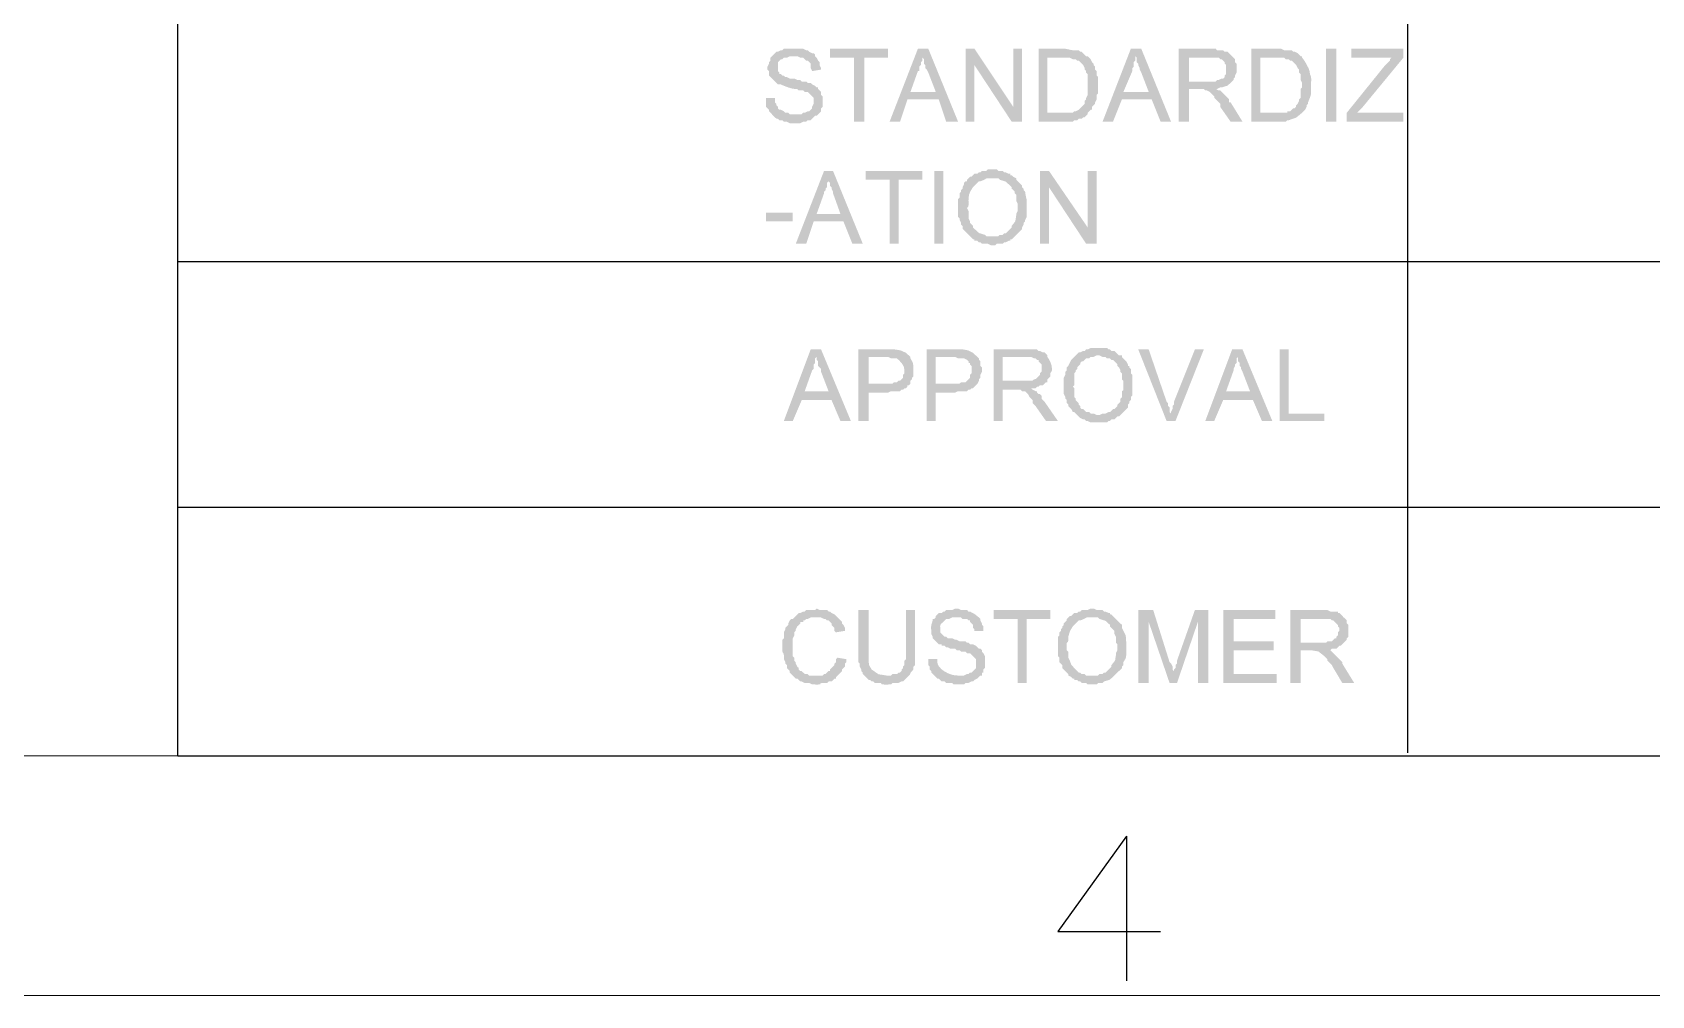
# Model space of a CAD drawing. Extents: x -5608 to -3197, y -2048 to 96.
# Drawn here: x -3907.2 to -3840, y -1310.5 to -1270.5 of the extents above; entities that cross this region are included whole.
import ezdxf

# ---------------------------------------------------------------- set-up
doc = ezdxf.new("R2010")
doc.units = 0
doc.header["$LTSCALE"] = 25.4
doc.header["$MEASUREMENT"] = 0
doc.layers.get('0').update_dxf_attribs({"linetype": 'CONTINUOUS'})
doc.layers.add('5中心线层', color=1, linetype='CONTINUOUS')
doc.layers.add('7文字层', color=3, linetype='CONTINUOUS')
doc.layers.add('轮廓实线', color=7, linetype='CONTINUOUS', lineweight=35)

msp = doc.modelspace()

# ---------------------------------------------------------------- hatches: boundary and pattern name
at = {"layer": '7文字层'}
h = msp.add_hatch(color=3, dxfattribs=at)
h.dxf.hatch_style = 2
h.paths.add_polyline_path([(-3875.584, -1271.223), (-3876.017, -1271.223), (-3876.078, -1271.285), (-3876.14, -1271.285), (-3876.264, -1271.347), (-3876.326, -1271.347), (-3876.449, -1271.471), (-3876.511, -1271.532), (-3876.573, -1271.594), (-3876.573, -1271.718), (-3876.634, -1271.779), (-3876.634, -1271.841), (-3876.696, -1271.965), (-3876.696, -1272.088), (-3876.634, -1272.15), (-3876.634, -1272.335), (-3876.511, -1272.459), (-3876.449, -1272.52), (-3876.264, -1272.706), (-3876.14, -1272.706), (-3875.987, -1272.771), (-3875.808, -1272.838), (-3875.626, -1272.885), (-3875.461, -1272.891), (-3875.399, -1272.953), (-3875.214, -1272.953), (-3875.152, -1273.014), (-3875.029, -1273.014), (-3874.967, -1273.076), (-3874.905, -1273.138), (-3874.782, -1273.262), (-3874.782, -1273.509), (-3874.843, -1273.632), (-3874.843, -1273.694), (-3874.905, -1273.756), (-3874.967, -1273.817), (-3875.029, -1273.817), (-3875.152, -1273.879), (-3875.214, -1273.879), (-3875.276, -1273.941), (-3876.511, -1273.941), (-3876.422, -1274.037), (-3876.363, -1274.093), (-3876.327, -1274.118), (-3876.289, -1274.124), (-3876.246, -1274.144), (-3876.202, -1274.188), (-3876.078, -1274.188), (-3876.017, -1274.25), (-3875.893, -1274.25), (-3875.77, -1274.311), (-3875.337, -1274.311), (-3875.214, -1274.25), (-3875.09, -1274.25), (-3875.029, -1274.188), (-3874.905, -1274.188), (-3874.72, -1274.003), (-3874.658, -1274.003), (-3874.473, -1273.817), (-3874.473, -1273.694), (-3874.411, -1273.632), (-3874.411, -1273.2), (-3874.473, -1273.138), (-3874.473, -1273.014), (-3874.596, -1272.891), (-3874.596, -1272.829), (-3874.658, -1272.829), (-3874.72, -1272.767), (-3874.843, -1272.706), (-3874.905, -1272.644), (-3875.029, -1272.644), (-3875.09, -1272.582), (-3875.276, -1272.582), (-3875.337, -1272.52), (-3875.461, -1272.52), (-3875.584, -1272.459), (-3875.77, -1272.459), (-3875.893, -1272.397), (-3875.955, -1272.397), (-3876.017, -1272.335), (-3876.078, -1272.335), (-3876.14, -1272.273), (-3876.202, -1272.273), (-3876.202, -1272.212), (-3876.264, -1272.15), (-3876.264, -1271.779), (-3876.14, -1271.656), (-3876.078, -1271.656), (-3876.017, -1271.594), (-3875.893, -1271.594), (-3875.77, -1271.532), (-3874.72, -1271.532), (-3874.72, -1271.471), (-3874.782, -1271.409), (-3874.843, -1271.409), (-3874.967, -1271.347), (-3875.029, -1271.285), (-3875.09, -1271.285), (-3875.214, -1271.223), (-3875.523, -1271.223)])
h = msp.add_hatch(color=3, dxfattribs=at)
h.dxf.hatch_style = 2
h.paths.add_polyline_path([(-3874.72, -1271.532), (-3875.584, -1271.532), (-3875.461, -1271.532), (-3875.337, -1271.594), (-3875.214, -1271.594), (-3875.09, -1271.718), (-3875.029, -1271.718), (-3874.967, -1271.779), (-3874.905, -1271.841), (-3874.905, -1272.026), (-3874.843, -1272.15), (-3874.473, -1272.088), (-3874.473, -1272.026), (-3874.534, -1271.903), (-3874.534, -1271.779), (-3874.596, -1271.718), (-3874.658, -1271.594)])
h = msp.add_hatch(color=3, dxfattribs=at)
h.dxf.hatch_style = 2
h.paths.add_polyline_path([(-3871.694, -1271.223), (-3874.102, -1271.223), (-3874.102, -1271.594), (-3873.114, -1271.594), (-3873.114, -1274.25), (-3872.682, -1274.25), (-3872.682, -1271.594), (-3871.694, -1271.594)])
h = msp.add_hatch(color=3, dxfattribs=at)
h.dxf.hatch_style = 2
h.paths.add_polyline_path([(-3870.026, -1271.223), (-3870.458, -1271.223), (-3871.632, -1274.25), (-3871.199, -1274.25), (-3870.891, -1273.323), (-3869.594, -1273.323), (-3870.767, -1273.014), (-3870.458, -1272.15), (-3870.397, -1272.15), (-3870.397, -1271.965), (-3870.335, -1271.903), (-3870.335, -1271.779), (-3870.273, -1271.718), (-3870.273, -1271.532)])
h = msp.add_hatch(color=3, dxfattribs=at)
h.dxf.hatch_style = 2
h.paths.add_polyline_path([(-3870.026, -1271.223), (-3870.273, -1271.532), (-3870.273, -1271.594), (-3870.211, -1271.656), (-3870.211, -1271.841), (-3870.15, -1271.903), (-3870.15, -1272.026), (-3870.088, -1272.088), (-3870.026, -1272.212), (-3869.717, -1273.014), (-3870.767, -1273.014), (-3869.594, -1273.323), (-3869.285, -1274.25), (-3868.791, -1274.25)])
h = msp.add_hatch(color=3, dxfattribs=at)
h.dxf.hatch_style = 2
h.paths.add_polyline_path([(-3868.112, -1271.223), (-3868.482, -1271.223), (-3868.482, -1274.25), (-3868.112, -1274.25), (-3868.112, -1271.903)])
h = msp.add_hatch(color=3, dxfattribs=at)
h.dxf.hatch_style = 2
h.paths.add_polyline_path([(-3868.112, -1271.223), (-3868.112, -1271.903), (-3866.568, -1274.25), (-3866.506, -1273.632)])
h = msp.add_hatch(color=3, dxfattribs=at)
h.dxf.hatch_style = 2
h.paths.add_polyline_path([(-3866.135, -1271.223), (-3866.506, -1271.223), (-3866.506, -1273.632), (-3866.568, -1274.25), (-3866.135, -1274.25)])
h = msp.add_hatch(color=3, dxfattribs=at)
h.dxf.hatch_style = 2
h.paths.add_polyline_path([(-3864.468, -1271.223), (-3865.456, -1271.223), (-3865.456, -1274.25), (-3864.035, -1274.25), (-3863.974, -1274.188), (-3863.85, -1274.188), (-3863.788, -1274.126), (-3863.665, -1274.126), (-3863.603, -1274.064), (-3863.541, -1274.064), (-3863.418, -1273.941), (-3863.418, -1273.879), (-3865.085, -1273.879), (-3865.085, -1271.594), (-3864.468, -1271.594), (-3863.418, -1271.532), (-3863.48, -1271.532), (-3863.541, -1271.471), (-3863.603, -1271.409), (-3863.665, -1271.347), (-3863.727, -1271.347), (-3863.788, -1271.285), (-3863.999, -1271.289), (-3864.109, -1271.276), (-3864.198, -1271.253), (-3864.344, -1271.223)])
h = msp.add_hatch(color=3, dxfattribs=at)
h.dxf.hatch_style = 2
h.paths.add_polyline_path([(-3863.418, -1271.532), (-3864.468, -1271.594), (-3864.159, -1271.594), (-3864.035, -1271.656), (-3863.912, -1271.656), (-3863.85, -1271.718), (-3863.788, -1271.718), (-3863.603, -1271.903), (-3863.541, -1272.026), (-3863.541, -1272.088), (-3863.48, -1272.15), (-3863.48, -1272.212), (-3863.418, -1272.273), (-3863.418, -1272.706), (-3863.418, -1273.138), (-3863.48, -1273.262), (-3863.48, -1273.323), (-3863.541, -1273.385), (-3863.541, -1273.509), (-3863.788, -1273.756), (-3863.912, -1273.817), (-3863.974, -1273.817), (-3864.035, -1273.879), (-3865.085, -1273.879), (-3863.418, -1273.879), (-3863.294, -1273.756), (-3863.233, -1273.756), (-3863.233, -1273.632), (-3863.109, -1273.509), (-3863.109, -1273.447), (-3863.047, -1273.323), (-3863.047, -1273.138), (-3862.985, -1273.076), (-3862.985, -1272.397), (-3863.047, -1272.335), (-3863.047, -1272.15), (-3863.109, -1272.088), (-3863.109, -1271.965), (-3863.171, -1271.903), (-3863.171, -1271.841), (-3863.233, -1271.779), (-3863.294, -1271.656), (-3863.356, -1271.594)])
h = msp.add_hatch(color=3, dxfattribs=at)
h.dxf.hatch_style = 2
h.paths.add_polyline_path([(-3861.194, -1271.223), (-3861.627, -1271.223), (-3862.8, -1274.25), (-3862.368, -1274.25), (-3861.997, -1273.323), (-3860.762, -1273.323), (-3861.936, -1273.014), (-3861.565, -1272.15), (-3861.565, -1272.026), (-3861.503, -1271.965), (-3861.503, -1271.779), (-3861.441, -1271.718), (-3861.441, -1271.532)])
h = msp.add_hatch(color=3, dxfattribs=at)
h.dxf.hatch_style = 2
h.paths.add_polyline_path([(-3861.194, -1271.223), (-3861.441, -1271.532), (-3861.38, -1271.594), (-3861.38, -1271.779), (-3861.318, -1271.841), (-3861.318, -1271.903), (-3861.256, -1272.026), (-3861.256, -1272.088), (-3861.194, -1272.212), (-3860.886, -1273.014), (-3861.936, -1273.014), (-3860.762, -1273.323), (-3860.392, -1274.25), (-3859.959, -1274.25)])
h = msp.add_hatch(color=3, dxfattribs=at)
h.dxf.hatch_style = 2
h.paths.add_polyline_path([(-3858.292, -1271.223), (-3859.65, -1271.223), (-3859.65, -1274.25), (-3859.218, -1274.25), (-3859.218, -1272.891), (-3858.045, -1272.891), (-3857.921, -1272.829), (-3857.859, -1272.829), (-3857.619, -1272.754), (-3857.427, -1272.582), (-3859.218, -1272.582), (-3859.218, -1271.594), (-3858.292, -1271.594), (-3857.427, -1271.532), (-3857.612, -1271.347), (-3857.736, -1271.347), (-3857.798, -1271.285), (-3858.045, -1271.285), (-3858.106, -1271.223), (-3858.23, -1271.223)])
h = msp.add_hatch(color=3, dxfattribs=at)
h.dxf.hatch_style = 2
h.paths.add_polyline_path([(-3857.427, -1271.532), (-3858.292, -1271.594), (-3857.983, -1271.594), (-3857.921, -1271.656), (-3857.859, -1271.656), (-3857.736, -1271.779), (-3857.736, -1271.841), (-3857.674, -1271.903), (-3857.674, -1272.273), (-3857.736, -1272.335), (-3857.736, -1272.397), (-3857.798, -1272.459), (-3857.859, -1272.459), (-3857.983, -1272.52), (-3858.045, -1272.52), (-3858.106, -1272.582), (-3859.218, -1272.582), (-3857.427, -1272.582), (-3857.365, -1272.52), (-3857.365, -1272.459), (-3857.304, -1272.397), (-3857.304, -1272.335), (-3857.242, -1272.212), (-3857.242, -1271.841), (-3857.304, -1271.779), (-3857.304, -1271.656), (-3857.365, -1271.594)])
h = msp.add_hatch(color=3, dxfattribs=at)
h.dxf.hatch_style = 2
h.paths.add_polyline_path([(-3855.574, -1271.223), (-3856.624, -1271.223), (-3856.624, -1274.25), (-3855.204, -1274.25), (-3855.142, -1274.188), (-3855.08, -1274.188), (-3854.778, -1274.086), (-3854.524, -1273.879), (-3856.254, -1273.879), (-3856.254, -1271.594), (-3855.574, -1271.594), (-3854.524, -1271.532), (-3854.586, -1271.532), (-3854.71, -1271.409), (-3854.833, -1271.347), (-3854.895, -1271.347), (-3854.957, -1271.285), (-3855.266, -1271.285), (-3855.389, -1271.223), (-3855.451, -1271.223)])
h = msp.add_hatch(color=3, dxfattribs=at)
h.dxf.hatch_style = 2
h.paths.add_polyline_path([(-3854.524, -1271.532), (-3855.574, -1271.594), (-3855.266, -1271.594), (-3855.204, -1271.656), (-3855.08, -1271.656), (-3855.018, -1271.718), (-3854.957, -1271.718), (-3854.895, -1271.779), (-3854.833, -1271.841), (-3854.771, -1271.903), (-3854.71, -1272.026), (-3854.648, -1272.088), (-3854.648, -1272.212), (-3854.586, -1272.273), (-3854.586, -1272.52), (-3854.524, -1272.644), (-3854.524, -1272.829), (-3854.586, -1272.891), (-3854.586, -1273.262), (-3854.648, -1273.323), (-3854.648, -1273.385), (-3854.71, -1273.509), (-3854.771, -1273.57), (-3854.771, -1273.632), (-3854.833, -1273.694), (-3854.895, -1273.694), (-3855.018, -1273.817), (-3855.142, -1273.817), (-3855.142, -1273.879), (-3856.254, -1273.879), (-3854.524, -1273.879), (-3854.401, -1273.756), (-3854.339, -1273.632), (-3854.339, -1273.57), (-3854.277, -1273.509), (-3854.277, -1273.447), (-3854.186, -1273.218), (-3854.153, -1273.083), (-3854.152, -1272.945), (-3854.154, -1272.706), (-3854.148, -1272.553), (-3854.148, -1272.454), (-3854.154, -1272.394), (-3854.164, -1272.357), (-3854.19, -1272.296), (-3854.203, -1272.241), (-3854.216, -1272.15), (-3854.255, -1272.036), (-3854.345, -1271.862), (-3854.446, -1271.692), (-3854.524, -1271.594)])
h = msp.add_hatch(color=3, dxfattribs=at)
h.dxf.hatch_style = 2
h.paths.add_polyline_path([(-3853.104, -1274.25), (-3853.104, -1271.223), (-3853.536, -1271.223), (-3853.536, -1274.25)])
h = msp.add_hatch(color=3, dxfattribs=at)
h.dxf.hatch_style = 2
h.paths.add_polyline_path([(-3850.325, -1271.223), (-3852.486, -1271.223), (-3852.486, -1271.594), (-3850.819, -1271.594), (-3850.881, -1271.656), (-3850.881, -1271.718), (-3851.128, -1271.965), (-3852.672, -1273.879), (-3852.672, -1274.25), (-3850.325, -1274.25), (-3850.325, -1273.879), (-3852.239, -1273.879), (-3852.054, -1273.694), (-3850.325, -1271.594)])
h = msp.add_hatch(color=3, dxfattribs=at)
h.dxf.hatch_style = 2
h.paths.add_polyline_path([(-3858.106, -1272.891), (-3858.786, -1272.891), (-3858.601, -1272.891), (-3858.539, -1272.953), (-3858.477, -1272.953), (-3858.354, -1273.014), (-3858.168, -1273.2), (-3858.168, -1273.262), (-3857.983, -1273.447), (-3857.921, -1273.509), (-3857.921, -1273.632), (-3857.489, -1274.25), (-3856.995, -1274.25), (-3857.489, -1273.447), (-3857.551, -1273.447), (-3857.551, -1273.323), (-3857.921, -1272.953), (-3857.983, -1272.953)])
h = msp.add_hatch(color=3, dxfattribs=at)
h.dxf.hatch_style = 2
h.paths.add_polyline_path([(-3876.387, -1273.262), (-3876.758, -1273.262), (-3876.758, -1273.632), (-3876.634, -1273.756), (-3876.634, -1273.817), (-3876.511, -1273.941), (-3875.523, -1273.941), (-3875.77, -1273.941), (-3875.831, -1273.879), (-3875.955, -1273.879), (-3876.017, -1273.817), (-3876.14, -1273.756), (-3876.202, -1273.756), (-3876.264, -1273.694), (-3876.264, -1273.632), (-3876.326, -1273.57), (-3876.326, -1273.509), (-3876.387, -1273.447), (-3876.387, -1273.323)])
h = msp.add_hatch(color=3, dxfattribs=at)
h.dxf.hatch_style = 2
h.paths.add_polyline_path([(-3873.979, -1276.288), (-3874.349, -1276.288), (-3875.523, -1279.314), (-3875.09, -1279.314), (-3874.782, -1278.388), (-3873.546, -1278.388), (-3874.658, -1278.079), (-3874.349, -1277.214), (-3874.349, -1277.152), (-3874.287, -1277.091), (-3874.287, -1277.029), (-3874.226, -1276.967), (-3874.226, -1276.782), (-3874.164, -1276.72), (-3874.164, -1276.597)])
h = msp.add_hatch(color=3, dxfattribs=at)
h.dxf.hatch_style = 2
h.paths.add_polyline_path([(-3873.979, -1276.288), (-3874.164, -1276.597), (-3874.164, -1276.72), (-3874.102, -1276.782), (-3874.102, -1276.905), (-3874.04, -1276.967), (-3874.04, -1277.029), (-3873.979, -1277.152), (-3873.979, -1277.214), (-3873.67, -1278.079), (-3874.658, -1278.079), (-3873.546, -1278.388), (-3873.176, -1279.314), (-3872.743, -1279.314)])
h = msp.add_hatch(color=3, dxfattribs=at)
h.dxf.hatch_style = 2
h.paths.add_polyline_path([(-3870.273, -1276.288), (-3872.62, -1276.288), (-3872.62, -1276.658), (-3871.632, -1276.658), (-3871.632, -1279.314), (-3871.261, -1279.314), (-3871.261, -1276.658), (-3870.273, -1276.658)])
h = msp.add_hatch(color=3, dxfattribs=at)
h.dxf.hatch_style = 2
h.paths.add_polyline_path([(-3869.408, -1279.314), (-3869.408, -1276.288), (-3869.779, -1276.288), (-3869.779, -1279.314)])
h = msp.add_hatch(color=3, dxfattribs=at)
h.dxf.hatch_style = 2
h.paths.add_polyline_path([(-3868.297, -1276.535), (-3868.42, -1276.658), (-3868.42, -1276.72), (-3868.482, -1276.72), (-3868.544, -1276.782), (-3868.544, -1276.844), (-3868.606, -1276.967), (-3868.606, -1277.029), (-3868.667, -1277.091), (-3868.667, -1277.152), (-3868.729, -1277.214), (-3868.729, -1277.399), (-3868.791, -1277.461), (-3868.791, -1277.585), (-3868.791, -1277.955), (-3868.791, -1278.202), (-3868.729, -1278.264), (-3868.729, -1278.326), (-3868.667, -1278.449), (-3868.667, -1278.511), (-3868.606, -1278.573), (-3868.606, -1278.696), (-3868.235, -1279.067), (-3868.173, -1279.129), (-3868.112, -1279.129), (-3868.112, -1279.19), (-3867.988, -1279.19), (-3867.926, -1279.252), (-3867.864, -1279.252), (-3867.803, -1279.314), (-3867.556, -1279.314), (-3867.432, -1279.376), (-3867.247, -1279.376), (-3867.185, -1279.314), (-3866.938, -1279.314), (-3866.876, -1279.252), (-3866.815, -1279.252), (-3866.691, -1279.19), (-3866.629, -1279.19), (-3866.629, -1279.129), (-3866.568, -1279.129), (-3866.444, -1279.005), (-3867.617, -1279.005), (-3867.679, -1278.943), (-3867.92, -1278.869), (-3868.112, -1278.696), (-3868.173, -1278.635), (-3868.173, -1278.573), (-3868.235, -1278.511), (-3868.297, -1278.449), (-3868.297, -1278.388), (-3868.359, -1278.264), (-3868.359, -1277.955), (-3868.42, -1277.832), (-3868.374, -1277.774), (-3868.356, -1277.701), (-3868.356, -1277.614), (-3868.36, -1277.513), (-3868.356, -1277.397), (-3868.332, -1277.267), (-3868.275, -1277.124), (-3868.173, -1276.967), (-3867.926, -1276.72), (-3867.864, -1276.72), (-3867.749, -1276.677), (-3867.682, -1276.644), (-3867.647, -1276.621), (-3867.606, -1276.598), (-3867.567, -1276.595), (-3867.494, -1276.595), (-3867.37, -1276.597)])
h = msp.add_hatch(color=3, dxfattribs=at)
h.dxf.hatch_style = 2
h.paths.add_polyline_path([(-3867.37, -1276.226), (-3867.556, -1276.226), (-3867.617, -1276.288), (-3867.803, -1276.288), (-3867.864, -1276.35), (-3867.926, -1276.35), (-3867.988, -1276.411), (-3868.112, -1276.411), (-3868.173, -1276.473), (-3868.235, -1276.535), (-3868.297, -1276.535), (-3867.37, -1276.597), (-3867.123, -1276.597), (-3867.062, -1276.658), (-3866.821, -1276.733), (-3866.629, -1276.905), (-3866.568, -1276.967), (-3866.568, -1277.029), (-3866.444, -1277.152), (-3866.444, -1277.214), (-3866.382, -1277.276), (-3866.382, -1277.523), (-3866.32, -1277.646), (-3866.32, -1277.955), (-3866.382, -1278.079), (-3866.382, -1278.141), (-3866.418, -1278.38), (-3866.568, -1278.573), (-3866.568, -1278.635), (-3866.629, -1278.696), (-3866.691, -1278.758), (-3866.815, -1278.882), (-3866.876, -1278.882), (-3866.938, -1278.943), (-3867.062, -1278.943), (-3867.123, -1279.005), (-3867.37, -1279.005), (-3866.444, -1279.005), (-3866.135, -1278.696), (-3866.135, -1278.635), (-3866.073, -1278.511), (-3866.073, -1278.449), (-3866.012, -1278.388), (-3866.012, -1278.326), (-3865.95, -1278.202), (-3865.95, -1277.832), (-3865.945, -1277.678), (-3865.945, -1277.572), (-3865.948, -1277.499), (-3865.956, -1277.446), (-3865.967, -1277.399), (-3865.98, -1277.343), (-3865.995, -1277.266), (-3866.012, -1277.152), (-3866.073, -1277.091), (-3866.073, -1277.029), (-3866.135, -1276.967), (-3866.135, -1276.905), (-3866.382, -1276.658), (-3866.382, -1276.597), (-3866.506, -1276.535), (-3866.568, -1276.473), (-3866.629, -1276.473), (-3866.629, -1276.411), (-3866.691, -1276.411), (-3866.815, -1276.35), (-3866.876, -1276.35), (-3866.938, -1276.288), (-3867.123, -1276.288), (-3867.185, -1276.226), (-3867.247, -1276.226)])
h = msp.add_hatch(color=3, dxfattribs=at)
h.dxf.hatch_style = 2
h.paths.add_polyline_path([(-3865.024, -1276.288), (-3865.394, -1276.288), (-3865.394, -1279.314), (-3865.024, -1279.314), (-3865.024, -1276.967)])
h = msp.add_hatch(color=3, dxfattribs=at)
h.dxf.hatch_style = 2
h.paths.add_polyline_path([(-3865.024, -1276.288), (-3865.024, -1276.967), (-3863.48, -1279.314), (-3863.418, -1278.635)])
h = msp.add_hatch(color=3, dxfattribs=at)
h.dxf.hatch_style = 2
h.paths.add_polyline_path([(-3863.047, -1276.288), (-3863.418, -1276.288), (-3863.418, -1278.635), (-3863.48, -1279.314), (-3863.047, -1279.314)])
h = msp.add_hatch(color=3, dxfattribs=at)
h.dxf.hatch_style = 2
h.paths.add_polyline_path([(-3875.646, -1278.388), (-3875.646, -1278.017), (-3876.758, -1278.017), (-3876.758, -1278.388)])
h = msp.add_hatch(color=3, dxfattribs=at)
h.dxf.hatch_style = 2
h.paths.add_polyline_path([(-3874.473, -1283.699), (-3874.905, -1283.699), (-3876.017, -1286.663), (-3875.646, -1286.663), (-3875.276, -1285.799), (-3874.04, -1285.799), (-3875.152, -1285.428), (-3874.843, -1284.564), (-3874.782, -1284.502), (-3874.782, -1284.316), (-3874.72, -1284.255), (-3874.72, -1284.069), (-3874.658, -1284.008)])
h = msp.add_hatch(color=3, dxfattribs=at)
h.dxf.hatch_style = 2
h.paths.add_polyline_path([(-3874.473, -1283.699), (-3874.658, -1284.008), (-3874.658, -1284.131), (-3874.596, -1284.193), (-3874.596, -1284.378), (-3874.473, -1284.502), (-3874.473, -1284.625), (-3874.164, -1285.428), (-3875.152, -1285.428), (-3874.04, -1285.799), (-3873.67, -1286.663), (-3873.238, -1286.663)])
h = msp.add_hatch(color=3, dxfattribs=at)
h.dxf.hatch_style = 2
h.paths.add_polyline_path([(-3871.755, -1283.699), (-3872.929, -1283.699), (-3872.929, -1286.663), (-3872.496, -1286.663), (-3872.496, -1285.49), (-3871.694, -1285.49), (-3871.57, -1285.428), (-3871.199, -1285.428), (-3871.138, -1285.366), (-3871.076, -1285.366), (-3871.014, -1285.305), (-3870.952, -1285.305), (-3870.891, -1285.243), (-3870.891, -1285.181), (-3870.829, -1285.181), (-3872.496, -1285.119), (-3872.496, -1284.008), (-3870.767, -1284.008), (-3870.958, -1283.834), (-3871.181, -1283.735), (-3871.429, -1283.695), (-3871.694, -1283.699)])
h = msp.add_hatch(color=3, dxfattribs=at)
h.dxf.hatch_style = 2
h.paths.add_polyline_path([(-3868.976, -1283.699), (-3870.088, -1283.699), (-3870.088, -1286.663), (-3869.717, -1286.663), (-3869.717, -1285.49), (-3868.914, -1285.49), (-3868.791, -1285.428), (-3868.42, -1285.428), (-3868.359, -1285.366), (-3868.297, -1285.366), (-3868.235, -1285.305), (-3868.173, -1285.305), (-3868.112, -1285.243), (-3868.05, -1285.181), (-3869.717, -1285.119), (-3869.717, -1284.008), (-3867.988, -1284.008), (-3868.186, -1283.831), (-3868.377, -1283.734), (-3868.59, -1283.697), (-3868.853, -1283.699)])
h = msp.add_hatch(color=3, dxfattribs=at)
h.dxf.hatch_style = 2
h.paths.add_polyline_path([(-3866.012, -1283.699), (-3867.309, -1283.699), (-3867.309, -1286.663), (-3866.938, -1286.663), (-3866.938, -1285.366), (-3866.444, -1285.366), (-3865.765, -1285.305), (-3865.579, -1285.305), (-3865.518, -1285.243), (-3865.456, -1285.243), (-3865.394, -1285.181), (-3865.271, -1285.181), (-3865.147, -1285.058), (-3865.085, -1285.058), (-3866.938, -1284.996), (-3866.938, -1284.008), (-3865.95, -1284.008), (-3865.085, -1283.946), (-3865.147, -1283.884), (-3865.209, -1283.822), (-3865.271, -1283.822), (-3865.394, -1283.761), (-3865.456, -1283.761), (-3865.518, -1283.699), (-3865.888, -1283.699)])
h = msp.add_hatch(color=3, dxfattribs=at)
h.dxf.hatch_style = 2
h.paths.add_polyline_path([(-3862.985, -1283.637), (-3863.294, -1283.637), (-3863.418, -1283.699), (-3863.48, -1283.699), (-3863.541, -1283.761), (-3863.603, -1283.761), (-3863.727, -1283.822), (-3863.788, -1283.822), (-3863.912, -1283.946), (-3862.924, -1283.946), (-3862.8, -1284.008), (-3862.677, -1284.008), (-3862.615, -1284.069), (-3862.491, -1284.069), (-3862.43, -1284.131), (-3862.368, -1284.131), (-3862.183, -1284.316), (-3862.183, -1284.378), (-3862.121, -1284.44), (-3862.059, -1284.564), (-3862.059, -1284.625), (-3861.997, -1284.687), (-3861.997, -1284.934), (-3861.936, -1284.996), (-3861.936, -1285.119), (-3861.933, -1285.28), (-3861.938, -1285.368), (-3861.95, -1285.404), (-3861.98, -1285.406), (-3861.999, -1285.456), (-3861.997, -1285.552), (-3861.997, -1285.675), (-3862.059, -1285.737), (-3862.059, -1285.86), (-3862.183, -1285.984), (-3862.183, -1286.046), (-3862.244, -1286.108), (-3862.306, -1286.169), (-3862.368, -1286.169), (-3862.491, -1286.293), (-3862.553, -1286.293), (-3862.677, -1286.355), (-3862.8, -1286.355), (-3862.924, -1286.416), (-3862.985, -1286.416), (-3862.059, -1286.416), (-3861.997, -1286.355), (-3861.75, -1286.108), (-3861.75, -1285.984), (-3861.689, -1285.922), (-3861.689, -1285.86), (-3861.627, -1285.799), (-3861.627, -1285.675), (-3861.565, -1285.613), (-3861.565, -1285.552), (-3861.565, -1284.934), (-3861.565, -1284.749), (-3861.627, -1284.687), (-3861.627, -1284.502), (-3861.689, -1284.44), (-3861.689, -1284.378), (-3861.75, -1284.378), (-3861.75, -1284.316), (-3861.812, -1284.193), (-3861.997, -1284.008), (-3861.997, -1283.946), (-3862.121, -1283.946), (-3862.306, -1283.761), (-3862.43, -1283.761), (-3862.491, -1283.699), (-3862.553, -1283.699), (-3862.615, -1283.637), (-3862.862, -1283.637)])
h = msp.add_hatch(color=3, dxfattribs=at)
h.dxf.hatch_style = 2
h.paths.add_polyline_path([(-3860.886, -1283.699), (-3861.318, -1283.699), (-3860.145, -1286.663), (-3859.959, -1286.355), (-3860.021, -1286.293), (-3860.021, -1286.108), (-3860.083, -1286.046), (-3860.083, -1285.922), (-3860.145, -1285.86)])
h = msp.add_hatch(color=3, dxfattribs=at)
h.dxf.hatch_style = 2
h.paths.add_polyline_path([(-3858.601, -1283.699), (-3858.971, -1283.699), (-3859.836, -1285.86), (-3859.836, -1285.984), (-3859.897, -1286.046), (-3859.897, -1286.169), (-3859.959, -1286.293), (-3859.959, -1286.355), (-3860.145, -1286.663), (-3859.774, -1286.663)])
h = msp.add_hatch(color=3, dxfattribs=at)
h.dxf.hatch_style = 2
h.paths.add_polyline_path([(-3856.995, -1283.699), (-3857.427, -1283.699), (-3858.539, -1286.663), (-3858.168, -1286.663), (-3857.798, -1285.799), (-3856.562, -1285.799), (-3857.674, -1285.428), (-3857.365, -1284.564), (-3857.365, -1284.502), (-3857.304, -1284.378), (-3857.304, -1284.316), (-3857.242, -1284.255), (-3857.242, -1284.069), (-3857.18, -1284.008)])
h = msp.add_hatch(color=3, dxfattribs=at)
h.dxf.hatch_style = 2
h.paths.add_polyline_path([(-3856.995, -1283.699), (-3857.18, -1284.008), (-3857.18, -1284.193), (-3857.118, -1284.255), (-3857.118, -1284.378), (-3857.057, -1284.44), (-3857.057, -1284.502), (-3856.995, -1284.625), (-3856.686, -1285.428), (-3857.674, -1285.428), (-3856.562, -1285.799), (-3856.192, -1286.663), (-3855.76, -1286.663)])
h = msp.add_hatch(color=3, dxfattribs=at)
h.dxf.hatch_style = 2
h.paths.add_polyline_path([(-3855.08, -1283.699), (-3855.451, -1283.699), (-3855.451, -1286.663), (-3853.598, -1286.663), (-3853.598, -1286.355), (-3855.08, -1286.355)])
h = msp.add_hatch(color=3, dxfattribs=at)
h.dxf.hatch_style = 2
h.paths.add_polyline_path([(-3870.767, -1284.008), (-3871.755, -1284.008), (-3871.694, -1284.008), (-3871.57, -1284.069), (-3871.323, -1284.069), (-3871.213, -1284.176), (-3871.114, -1284.288), (-3871.042, -1284.414), (-3871.014, -1284.564), (-3871.014, -1284.687), (-3871.076, -1284.749), (-3871.076, -1284.872), (-3871.199, -1284.996), (-3871.261, -1284.996), (-3871.323, -1285.058), (-3871.447, -1285.058), (-3871.508, -1285.119), (-3872.496, -1285.119), (-3870.829, -1285.181), (-3870.767, -1285.119), (-3870.767, -1284.996), (-3870.705, -1284.934), (-3870.705, -1284.872), (-3870.644, -1284.811), (-3870.644, -1284.749), (-3870.643, -1284.562), (-3870.642, -1284.392), (-3870.673, -1284.231), (-3870.767, -1284.069)])
h = msp.add_hatch(color=3, dxfattribs=at)
h.dxf.hatch_style = 2
h.paths.add_polyline_path([(-3867.988, -1284.008), (-3868.976, -1284.008), (-3868.914, -1284.008), (-3868.791, -1284.069), (-3868.544, -1284.069), (-3868.42, -1284.131), (-3868.359, -1284.193), (-3868.359, -1284.255), (-3868.297, -1284.255), (-3868.297, -1284.316), (-3868.235, -1284.378), (-3868.235, -1284.687), (-3868.297, -1284.749), (-3868.297, -1284.872), (-3868.482, -1285.058), (-3868.667, -1285.058), (-3868.729, -1285.119), (-3869.717, -1285.119), (-3868.05, -1285.181), (-3867.988, -1285.119), (-3867.926, -1284.996), (-3867.926, -1284.934), (-3867.864, -1284.872), (-3867.864, -1284.749), (-3867.803, -1284.625), (-3867.803, -1284.44), (-3867.864, -1284.378), (-3867.864, -1284.193), (-3867.926, -1284.131), (-3867.926, -1284.069)])
h = msp.add_hatch(color=3, dxfattribs=at)
h.dxf.hatch_style = 2
h.paths.add_polyline_path([(-3865.085, -1283.946), (-3865.95, -1284.008), (-3865.765, -1284.008), (-3865.641, -1284.069), (-3865.579, -1284.069), (-3865.518, -1284.131), (-3865.456, -1284.131), (-3865.456, -1284.193), (-3865.332, -1284.316), (-3865.332, -1284.625), (-3865.394, -1284.687), (-3865.394, -1284.749), (-3865.484, -1284.845), (-3865.543, -1284.901), (-3865.579, -1284.926), (-3865.616, -1284.932), (-3865.659, -1284.952), (-3865.703, -1284.996), (-3866.938, -1284.996), (-3865.085, -1285.058), (-3865.085, -1284.934), (-3864.962, -1284.811), (-3864.962, -1284.687), (-3864.9, -1284.564), (-3864.9, -1284.502), (-3864.908, -1284.38), (-3864.954, -1284.24), (-3865.019, -1284.107), (-3865.085, -1284.008)])
h = msp.add_hatch(color=3, dxfattribs=at)
h.dxf.hatch_style = 2
h.paths.add_polyline_path([(-3863.912, -1283.946), (-3864.108, -1284.145), (-3864.221, -1284.378), (-3864.282, -1284.44), (-3864.282, -1284.564), (-3864.344, -1284.625), (-3864.344, -1284.749), (-3864.406, -1284.872), (-3864.406, -1285.552), (-3864.344, -1285.675), (-3864.344, -1285.737), (-3864.282, -1285.799), (-3864.282, -1285.922), (-3864.221, -1285.984), (-3864.221, -1286.046), (-3864.159, -1286.108), (-3864.097, -1286.169), (-3864.035, -1286.293), (-3863.974, -1286.293), (-3863.727, -1286.54), (-3863.603, -1286.602), (-3863.541, -1286.602), (-3863.48, -1286.663), (-3863.418, -1286.663), (-3863.294, -1286.725), (-3862.615, -1286.725), (-3862.553, -1286.663), (-3862.491, -1286.663), (-3862.43, -1286.602), (-3862.306, -1286.602), (-3862.183, -1286.478), (-3862.121, -1286.478), (-3862.059, -1286.416), (-3863.047, -1286.416), (-3863.171, -1286.355), (-3863.294, -1286.355), (-3863.356, -1286.293), (-3863.48, -1286.293), (-3863.541, -1286.231), (-3863.603, -1286.169), (-3863.665, -1286.169), (-3863.727, -1286.108), (-3863.727, -1286.046), (-3863.788, -1285.984), (-3863.788, -1285.922), (-3863.912, -1285.799), (-3863.912, -1285.737), (-3863.974, -1285.675), (-3863.974, -1285.305), (-3864.035, -1285.243), (-3863.974, -1285.181), (-3863.974, -1284.687), (-3863.912, -1284.625), (-3863.912, -1284.564), (-3863.85, -1284.502), (-3863.85, -1284.44), (-3863.727, -1284.316), (-3863.727, -1284.255), (-3863.665, -1284.193), (-3863.603, -1284.193), (-3863.541, -1284.131), (-3863.48, -1284.069), (-3863.356, -1284.069), (-3863.294, -1284.008), (-3863.171, -1284.008), (-3863.047, -1283.946), (-3862.985, -1283.946)])
h = msp.add_hatch(color=3, dxfattribs=at)
h.dxf.hatch_style = 2
h.paths.add_polyline_path([(-3865.765, -1285.305), (-3866.444, -1285.366), (-3866.197, -1285.366), (-3866.135, -1285.428), (-3866.012, -1285.428), (-3865.888, -1285.552), (-3865.826, -1285.675), (-3865.703, -1285.799), (-3865.703, -1285.922), (-3865.641, -1285.984), (-3865.579, -1286.046), (-3865.147, -1286.663), (-3864.653, -1286.663), (-3865.209, -1285.86), (-3865.332, -1285.737), (-3865.332, -1285.613), (-3865.394, -1285.552), (-3865.456, -1285.552), (-3865.518, -1285.49), (-3865.518, -1285.428), (-3865.579, -1285.428), (-3865.703, -1285.366)])
at = {"layer": '轮廓实线'}
h = msp.add_hatch(color=3, dxfattribs=at)
h.dxf.hatch_style = 2
h.paths.add_polyline_path([(-3874.658, -1294.445), (-3874.72, -1294.507), (-3875.09, -1294.507), (-3875.152, -1294.569), (-3875.214, -1294.569), (-3875.337, -1294.63), (-3875.399, -1294.63), (-3875.646, -1294.877), (-3875.708, -1294.877), (-3875.77, -1294.939), (-3875.831, -1295.063), (-3875.831, -1295.124), (-3875.893, -1295.186), (-3875.955, -1295.248), (-3875.955, -1295.31), (-3876.017, -1295.433), (-3876.017, -1295.68), (-3876.078, -1295.742), (-3876.078, -1295.989), (-3876.083, -1296.126), (-3876.079, -1296.211), (-3876.067, -1296.261), (-3876.037, -1296.31), (-3876.023, -1296.34), (-3876.016, -1296.393), (-3876.017, -1296.483), (-3876.017, -1296.545), (-3875.955, -1296.668), (-3875.955, -1296.73), (-3875.893, -1296.792), (-3875.893, -1296.915), (-3875.77, -1297.039), (-3875.77, -1297.101), (-3875.584, -1297.286), (-3874.72, -1297.224), (-3874.967, -1297.224), (-3875.029, -1297.162), (-3875.152, -1297.162), (-3875.276, -1297.039), (-3875.337, -1297.039), (-3875.399, -1296.977), (-3875.399, -1296.915), (-3875.461, -1296.854), (-3875.523, -1296.73), (-3875.523, -1296.668), (-3875.584, -1296.607), (-3875.584, -1296.483), (-3875.646, -1296.421), (-3875.646, -1296.36), (-3875.646, -1295.68), (-3875.584, -1295.557), (-3875.584, -1295.433), (-3875.523, -1295.371), (-3875.523, -1295.31), (-3875.461, -1295.186), (-3875.337, -1295.063), (-3875.337, -1295.001), (-3875.214, -1295.001), (-3875.214, -1294.939), (-3875.152, -1294.939), (-3875.09, -1294.877), (-3875.029, -1294.877), (-3874.905, -1294.816), (-3873.793, -1294.816), (-3873.917, -1294.692), (-3874.04, -1294.63), (-3874.102, -1294.569), (-3874.164, -1294.569), (-3874.226, -1294.507), (-3874.534, -1294.507)])
h = msp.add_hatch(color=3, dxfattribs=at)
h.dxf.hatch_style = 2
h.paths.add_polyline_path([(-3872.496, -1294.507), (-3872.929, -1294.507), (-3872.929, -1296.668), (-3872.867, -1296.73), (-3872.867, -1296.854), (-3872.805, -1296.977), (-3872.805, -1297.039), (-3872.743, -1297.101), (-3872.743, -1297.162), (-3872.682, -1297.224), (-3871.755, -1297.224), (-3872.093, -1297.171), (-3872.373, -1296.977), (-3872.476, -1296.807), (-3872.503, -1296.643), (-3872.495, -1296.46), (-3872.496, -1296.236)])
h = msp.add_hatch(color=3, dxfattribs=at)
h.dxf.hatch_style = 2
h.paths.add_polyline_path([(-3870.582, -1294.507), (-3870.952, -1294.507), (-3870.952, -1296.545), (-3871.014, -1296.607), (-3871.014, -1296.792), (-3871.076, -1296.854), (-3871.076, -1296.915), (-3871.138, -1296.977), (-3871.138, -1297.039), (-3871.199, -1297.101), (-3871.261, -1297.101), (-3871.323, -1297.162), (-3871.508, -1297.162), (-3871.57, -1297.224), (-3872.682, -1297.224), (-3872.496, -1297.409), (-3872.435, -1297.409), (-3872.373, -1297.471), (-3872.311, -1297.471), (-3872.249, -1297.533), (-3872.126, -1297.533), (-3872.034, -1297.531), (-3871.992, -1297.539), (-3871.96, -1297.583), (-3871.912, -1297.594), (-3871.809, -1297.599), (-3871.632, -1297.595), (-3871.57, -1297.595), (-3871.508, -1297.533), (-3871.261, -1297.533), (-3871.138, -1297.471), (-3871.076, -1297.471), (-3870.952, -1297.348), (-3870.856, -1297.258), (-3870.801, -1297.199), (-3870.776, -1297.163), (-3870.77, -1297.126), (-3870.749, -1297.083), (-3870.705, -1297.039), (-3870.644, -1296.977), (-3870.644, -1296.854), (-3870.582, -1296.792), (-3870.582, -1296.73), (-3870.582, -1296.236)])
h = msp.add_hatch(color=3, dxfattribs=at)
h.dxf.hatch_style = 2
h.paths.add_polyline_path([(-3868.853, -1294.445), (-3868.914, -1294.445), (-3869.038, -1294.507), (-3869.285, -1294.507), (-3869.347, -1294.569), (-3869.408, -1294.569), (-3869.47, -1294.63), (-3869.594, -1294.63), (-3869.717, -1294.754), (-3869.717, -1294.816), (-3869.779, -1294.877), (-3869.841, -1294.877), (-3869.853, -1294.968), (-3869.867, -1295.023), (-3869.88, -1295.057), (-3869.903, -1295.122), (-3869.908, -1295.182), (-3869.909, -1295.281), (-3869.903, -1295.433), (-3869.903, -1295.495), (-3869.841, -1295.618), (-3869.841, -1295.68), (-3869.779, -1295.742), (-3869.717, -1295.804), (-3869.594, -1295.927), (-3869.47, -1295.927), (-3869.47, -1295.989), (-3869.347, -1295.989), (-3869.285, -1296.051), (-3869.223, -1296.051), (-3869.1, -1296.113), (-3868.914, -1296.113), (-3868.853, -1296.174), (-3868.729, -1296.174), (-3868.667, -1296.236), (-3868.482, -1296.236), (-3868.42, -1296.298), (-3868.297, -1296.298), (-3868.235, -1296.36), (-3868.173, -1296.421), (-3868.05, -1296.545), (-3868.05, -1296.915), (-3868.173, -1297.039), (-3868.235, -1297.101), (-3868.297, -1297.101), (-3868.359, -1297.162), (-3868.42, -1297.162), (-3868.544, -1297.224), (-3869.779, -1297.224), (-3869.717, -1297.286), (-3869.655, -1297.348), (-3869.594, -1297.348), (-3869.47, -1297.471), (-3869.347, -1297.471), (-3869.285, -1297.533), (-3869.038, -1297.533), (-3868.976, -1297.595), (-3868.544, -1297.595), (-3868.482, -1297.533), (-3868.359, -1297.533), (-3868.235, -1297.471), (-3868.173, -1297.471), (-3868.112, -1297.409), (-3867.988, -1297.348), (-3867.864, -1297.224), (-3867.803, -1297.224), (-3867.803, -1297.101), (-3867.741, -1297.101), (-3867.741, -1296.977), (-3867.679, -1296.915), (-3867.679, -1296.421), (-3867.741, -1296.298), (-3867.803, -1296.236), (-3867.803, -1296.174), (-3867.864, -1296.113), (-3867.926, -1296.113), (-3867.988, -1296.051), (-3868.05, -1295.989), (-3868.173, -1295.927), (-3868.297, -1295.927), (-3868.359, -1295.866), (-3868.42, -1295.866), (-3868.482, -1295.804), (-3868.729, -1295.804), (-3868.853, -1295.742), (-3868.914, -1295.742), (-3869.038, -1295.68), (-3869.223, -1295.68), (-3869.285, -1295.618), (-3869.347, -1295.618), (-3869.532, -1295.433), (-3869.532, -1295.371), (-3869.533, -1295.254), (-3869.535, -1295.179), (-3869.532, -1295.134), (-3869.495, -1295.078), (-3869.45, -1295.041), (-3869.382, -1294.978), (-3869.285, -1294.877), (-3869.161, -1294.877), (-3869.038, -1294.816), (-3867.926, -1294.816), (-3868.1, -1294.678), (-3868.297, -1294.569), (-3868.359, -1294.569), (-3868.42, -1294.507), (-3868.667, -1294.507), (-3868.791, -1294.445)])
h = msp.add_hatch(color=3, dxfattribs=at)
h.dxf.hatch_style = 2
h.paths.add_polyline_path([(-3864.962, -1294.507), (-3867.309, -1294.507), (-3867.309, -1294.877), (-3866.32, -1294.877), (-3866.32, -1297.533), (-3865.95, -1297.533), (-3865.95, -1294.877), (-3864.962, -1294.877)])
h = msp.add_hatch(color=3, dxfattribs=at)
h.dxf.hatch_style = 2
h.paths.add_polyline_path([(-3863.233, -1294.445), (-3863.294, -1294.445), (-3863.418, -1294.507), (-3863.665, -1294.507), (-3863.727, -1294.569), (-3863.788, -1294.569), (-3863.85, -1294.63), (-3863.974, -1294.63), (-3864.097, -1294.754), (-3864.159, -1294.754), (-3863.233, -1294.816), (-3862.985, -1294.816), (-3862.924, -1294.877), (-3862.683, -1294.952), (-3862.491, -1295.124), (-3862.491, -1295.186), (-3862.368, -1295.31), (-3862.306, -1295.371), (-3862.306, -1295.495), (-3862.244, -1295.618), (-3862.244, -1295.866), (-3862.183, -1295.927), (-3862.183, -1296.174), (-3862.244, -1296.298), (-3862.244, -1296.36), (-3862.28, -1296.599), (-3862.43, -1296.792), (-3862.43, -1296.854), (-3862.491, -1296.915), (-3862.553, -1296.977), (-3862.615, -1297.039), (-3862.677, -1297.101), (-3862.738, -1297.101), (-3862.8, -1297.162), (-3862.924, -1297.162), (-3862.985, -1297.224), (-3863.233, -1297.224), (-3862.306, -1297.224), (-3862.059, -1296.977), (-3861.997, -1296.915), (-3861.997, -1296.854), (-3861.936, -1296.792), (-3861.936, -1296.668), (-3861.838, -1296.51), (-3861.81, -1296.324), (-3861.813, -1296.125), (-3861.812, -1295.927), (-3861.838, -1295.56), (-3861.997, -1295.248), (-3861.997, -1295.124), (-3862.059, -1295.063), (-3862.43, -1294.692), (-3862.491, -1294.692), (-3862.491, -1294.63), (-3862.553, -1294.63), (-3862.677, -1294.569), (-3862.738, -1294.569), (-3862.8, -1294.507), (-3863.047, -1294.507), (-3863.171, -1294.445)])
h = msp.add_hatch(color=3, dxfattribs=at)
h.dxf.hatch_style = 2
h.paths.add_polyline_path([(-3860.7, -1294.507), (-3861.318, -1294.507), (-3861.318, -1297.533), (-3860.886, -1297.533), (-3860.886, -1295.001)])
h = msp.add_hatch(color=3, dxfattribs=at)
h.dxf.hatch_style = 2
h.paths.add_polyline_path([(-3860.7, -1294.507), (-3860.886, -1295.001), (-3860.021, -1297.533), (-3859.836, -1297.101), (-3859.836, -1297.039), (-3859.897, -1296.977), (-3859.897, -1296.854), (-3859.959, -1296.73), (-3860.021, -1296.668)])
h = msp.add_hatch(color=3, dxfattribs=at)
h.dxf.hatch_style = 2
h.paths.add_polyline_path([(-3858.415, -1294.507), (-3858.971, -1294.507), (-3859.712, -1296.607), (-3859.712, -1296.73), (-3859.774, -1296.792), (-3859.774, -1296.915), (-3859.836, -1296.977), (-3859.836, -1297.101), (-3860.021, -1297.533), (-3859.712, -1297.533), (-3858.848, -1295.001)])
h = msp.add_hatch(color=3, dxfattribs=at)
h.dxf.hatch_style = 2
h.paths.add_polyline_path([(-3858.415, -1294.507), (-3858.848, -1295.001), (-3858.848, -1297.533), (-3858.415, -1297.533)])
h = msp.add_hatch(color=3, dxfattribs=at)
h.dxf.hatch_style = 2
h.paths.add_polyline_path([(-3855.636, -1294.507), (-3857.798, -1294.507), (-3857.798, -1297.533), (-3855.574, -1297.533), (-3855.574, -1297.162), (-3857.365, -1297.162), (-3857.365, -1296.174), (-3855.698, -1296.174), (-3855.698, -1295.804), (-3857.365, -1295.804), (-3857.365, -1294.877), (-3855.636, -1294.877)])
h = msp.add_hatch(color=3, dxfattribs=at)
h.dxf.hatch_style = 2
h.paths.add_polyline_path([(-3853.66, -1294.507), (-3855.018, -1294.507), (-3855.018, -1297.533), (-3854.586, -1297.533), (-3854.586, -1296.174), (-3853.351, -1296.174), (-3853.289, -1296.113), (-3853.104, -1296.113), (-3853.042, -1296.051), (-3852.98, -1295.989), (-3852.919, -1295.989), (-3852.795, -1295.866), (-3854.586, -1295.866), (-3854.586, -1294.877), (-3853.66, -1294.877), (-3852.795, -1294.816), (-3852.98, -1294.63), (-3853.042, -1294.63), (-3853.042, -1294.569), (-3853.351, -1294.569), (-3853.474, -1294.507), (-3853.536, -1294.507)])
h = msp.add_hatch(color=3, dxfattribs=at)
h.dxf.hatch_style = 2
h.paths.add_polyline_path([(-3873.793, -1294.816), (-3874.658, -1294.816), (-3874.473, -1294.816), (-3874.349, -1294.877), (-3874.287, -1294.877), (-3874.226, -1294.939), (-3874.164, -1294.939), (-3874.04, -1295.063), (-3874.04, -1295.124), (-3873.917, -1295.248), (-3873.917, -1295.371), (-3873.855, -1295.433), (-3873.485, -1295.371), (-3873.485, -1295.248), (-3873.546, -1295.124), (-3873.608, -1295.063), (-3873.608, -1295.001), (-3873.732, -1294.877)])
h = msp.add_hatch(color=3, dxfattribs=at)
h.dxf.hatch_style = 2
h.paths.add_polyline_path([(-3867.926, -1294.816), (-3868.853, -1294.816), (-3868.667, -1294.816), (-3868.606, -1294.877), (-3868.42, -1294.877), (-3868.359, -1294.939), (-3868.297, -1294.939), (-3868.297, -1295.001), (-3868.235, -1295.063), (-3868.173, -1295.124), (-3868.173, -1295.248), (-3868.112, -1295.31), (-3868.112, -1295.371), (-3867.741, -1295.371), (-3867.741, -1295.186), (-3867.803, -1295.124), (-3867.803, -1295.063), (-3867.864, -1294.939), (-3867.864, -1294.877)])
h = msp.add_hatch(color=3, dxfattribs=at)
h.dxf.hatch_style = 2
h.paths.add_polyline_path([(-3864.159, -1294.754), (-3864.282, -1294.877), (-3864.282, -1294.939), (-3864.406, -1295.063), (-3864.406, -1295.124), (-3864.468, -1295.186), (-3864.468, -1295.248), (-3864.529, -1295.31), (-3864.529, -1295.371), (-3864.591, -1295.433), (-3864.591, -1295.557), (-3864.653, -1295.618), (-3864.653, -1296.421), (-3864.591, -1296.483), (-3864.591, -1296.668), (-3864.468, -1296.792), (-3864.468, -1296.915), (-3864.221, -1297.162), (-3864.221, -1297.224), (-3864.097, -1297.286), (-3864.035, -1297.348), (-3863.974, -1297.348), (-3863.974, -1297.409), (-3863.85, -1297.409), (-3863.788, -1297.471), (-3863.727, -1297.471), (-3863.665, -1297.533), (-3863.48, -1297.533), (-3863.418, -1297.595), (-3863.047, -1297.595), (-3862.985, -1297.533), (-3862.8, -1297.533), (-3862.738, -1297.471), (-3862.498, -1297.396), (-3862.306, -1297.224), (-3863.48, -1297.224), (-3863.541, -1297.162), (-3863.665, -1297.162), (-3863.727, -1297.101), (-3863.788, -1297.101), (-3863.974, -1296.915), (-3864.096, -1296.773), (-3864.159, -1296.607), (-3864.221, -1296.483), (-3864.221, -1296.236), (-3864.282, -1296.174), (-3864.282, -1296.051), (-3864.285, -1295.918), (-3864.279, -1295.853), (-3864.237, -1295.836), (-3864.218, -1295.751), (-3864.221, -1295.618), (-3864.154, -1295.387), (-3864.035, -1295.186), (-3863.788, -1294.939), (-3863.727, -1294.939), (-3863.611, -1294.896), (-3863.544, -1294.863), (-3863.509, -1294.841), (-3863.468, -1294.817), (-3863.429, -1294.814), (-3863.356, -1294.814), (-3863.233, -1294.816)])
h = msp.add_hatch(color=3, dxfattribs=at)
h.dxf.hatch_style = 2
h.paths.add_polyline_path([(-3852.795, -1294.816), (-3853.66, -1294.877), (-3853.351, -1294.877), (-3853.289, -1294.939), (-3853.227, -1294.939), (-3853.042, -1295.124), (-3853.042, -1295.186), (-3852.98, -1295.248), (-3852.98, -1295.371), (-3853.042, -1295.433), (-3853.042, -1295.557), (-3853.104, -1295.618), (-3853.104, -1295.68), (-3853.166, -1295.68), (-3853.289, -1295.804), (-3853.474, -1295.804), (-3853.536, -1295.866), (-3854.586, -1295.866), (-3852.795, -1295.866), (-3852.733, -1295.804), (-3852.672, -1295.742), (-3852.672, -1295.68), (-3852.61, -1295.618), (-3852.61, -1295.124), (-3852.672, -1295.063), (-3852.672, -1294.939), (-3852.733, -1294.877)])
h = msp.add_hatch(color=3, dxfattribs=at)
h.dxf.hatch_style = 2
h.paths.add_polyline_path([(-3873.793, -1296.483), (-3873.855, -1296.545), (-3873.855, -1296.668), (-3873.917, -1296.73), (-3873.917, -1296.792), (-3873.979, -1296.854), (-3874.04, -1296.915), (-3874.102, -1296.977), (-3874.102, -1297.039), (-3874.164, -1297.039), (-3874.287, -1297.162), (-3874.349, -1297.162), (-3874.411, -1297.224), (-3874.72, -1297.224), (-3875.584, -1297.286), (-3875.523, -1297.348), (-3875.461, -1297.348), (-3875.337, -1297.471), (-3875.276, -1297.471), (-3875.152, -1297.533), (-3874.967, -1297.533), (-3874.843, -1297.595), (-3874.782, -1297.595), (-3874.615, -1297.598), (-3874.53, -1297.592), (-3874.499, -1297.58), (-3874.503, -1297.549), (-3874.423, -1297.53), (-3874.287, -1297.533), (-3874.226, -1297.533), (-3874.164, -1297.471), (-3874.04, -1297.471), (-3873.917, -1297.348), (-3873.855, -1297.348), (-3873.855, -1297.286), (-3873.608, -1297.039), (-3873.608, -1296.977), (-3873.546, -1296.915), (-3873.485, -1296.854), (-3873.485, -1296.73), (-3873.423, -1296.668), (-3873.423, -1296.545)])
h = msp.add_hatch(color=3, dxfattribs=at)
h.dxf.hatch_style = 2
h.paths.add_polyline_path([(-3869.655, -1296.545), (-3870.026, -1296.545), (-3870.026, -1296.792), (-3869.964, -1296.854), (-3869.964, -1296.977), (-3869.903, -1297.039), (-3869.903, -1297.101), (-3869.779, -1297.224), (-3868.791, -1297.224), (-3868.916, -1297.219), (-3869.058, -1297.188), (-3869.207, -1297.132), (-3869.351, -1297.057), (-3869.479, -1296.963), (-3869.58, -1296.855), (-3869.642, -1296.735), (-3869.655, -1296.607)])
h = msp.add_hatch(color=3, dxfattribs=at)
h.dxf.hatch_style = 2
h.paths.add_polyline_path([(-3853.413, -1296.174), (-3854.154, -1296.174), (-3853.847, -1296.227), (-3853.598, -1296.421), (-3853.474, -1296.545), (-3853.474, -1296.607), (-3853.351, -1296.73), (-3853.289, -1296.792), (-3853.227, -1296.915), (-3852.857, -1297.533), (-3852.363, -1297.533), (-3852.857, -1296.73), (-3852.857, -1296.668), (-3853.042, -1296.483), (-3853.351, -1296.174)])

# ---------------------------------------------------------------- linework, layer by layer
at = {"color": 0, "lineweight": 0}
msp.add_lwpolyline([(-3541.095, -1300.559), (-3541.095, -726.443), (-4321.365, -726.443), (-4321.365, -1300.559)], close=True, dxfattribs=at)
at = {"layer": '5中心线层', "color": 1, "lineweight": 0}
msp.add_lwpolyline([(-4371.266, -716.5), (-4371.266, -1310.503), (-3531.152, -1310.503), (-3531.152, -716.5)], close=True, dxfattribs=at)
at = {"layer": '7文字层', "color": 3}
for points in [[(-3901.153, -1300.559), (-3901.153, -1165.244)], [(-3850.139, -1300.436), (-3850.139, -1229.042)], [(-3901.153, -1280.055), (-3777.14, -1280.055)], [(-3901.153, -1290.245), (-3777.14, -1290.245)], [(-3901.153, -1300.559), (-3541.095, -1300.559)]]:
    msp.add_lwpolyline(points, dxfattribs=at)
at = {"layer": '7文字层'}
for points in [[(-3861.812, -1303.894), (-3864.653, -1307.847), (-3860.392, -1307.847)], [(-3861.812, -1303.894), (-3861.812, -1309.885)]]:
    msp.add_lwpolyline(points, dxfattribs=at)

doc.saveas('drawing.dxf')
